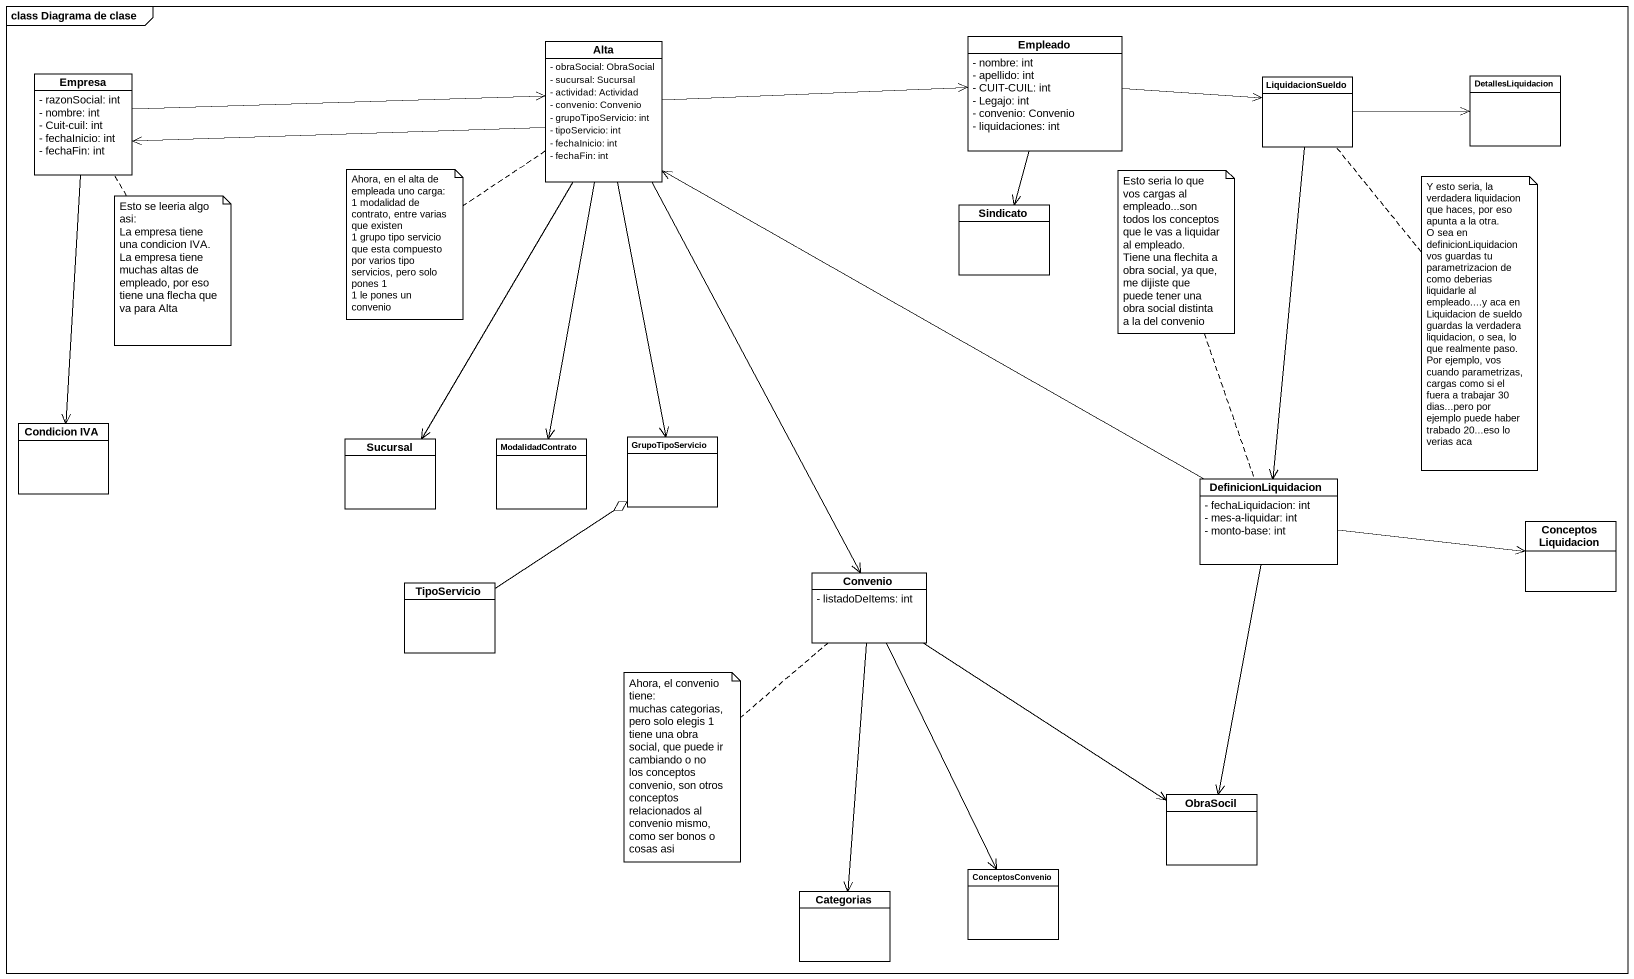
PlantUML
@startuml
mainframe class Diagrama de clase
hide circle
hide empty members
skinparam classAttributeIconSize 0
class Alta {
  - obraSocial: ObraSocial
  - sucursal: Sucursal
  - actividad: Actividad
  - convenio: Convenio
  - grupoTipoServicio: int
  - tipoServicio: int
  - fechaInicio: int
  - fechaFin: int
}
class Empleado {
  - nombre: int
  - apellido: int
  - CUIT-CUIL: int
  - Legajo: int
  - convenio: Convenio
  - liquidaciones: int
}
class Empresa {
  - razonSocial: int
  - nombre: int
  - Cuit-cuil: int
  - fechaInicio: int
  - fechaFin: int
}
class LiquidacionSueldo
class DetallesLiquidacion
class Sindicato
class "Condicion IVA" as Condicion_IVA
class Sucursal
class ModalidadContrato
class GrupoTipoServicio
class DefinicionLiquidacion {
  - fechaLiquidacion: int
  - mes-a-liquidar: int
  - monto-base: int
}
class ConceptosLiquidacion
class TipoServicio
class Convenio {
  - listadoDeItems: int
}
class ObraSocil
class Categorias
class ConceptosConvenio
Alta -right-> Empleado
Alta -left-> Empresa
Alta --> Sucursal
Alta --> ModalidadContrato
Alta --> GrupoTipoServicio
Alta --> Convenio
Empleado -right-> LiquidacionSueldo
Empleado --> Sindicato
Empresa -right-> Alta
Empresa --> Condicion_IVA
LiquidacionSueldo -right-> DetallesLiquidacion
LiquidacionSueldo --> DefinicionLiquidacion
DefinicionLiquidacion -up-> Alta
DefinicionLiquidacion -right-> ConceptosLiquidacion
DefinicionLiquidacion --> ObraSocil
TipoServicio -up-o GrupoTipoServicio
Convenio --> ObraSocil
Convenio --> Categorias
Convenio --> ConceptosConvenio
note bottom of Alta
  Ahora, en el alta de empleada uno carga:
  1 modalidad de contrato, entre varias que existen
  1 grupo tipo servicio que esta compuesto por varios tipo servicios, pero solo pones 1
  1 le pones un convenio
end note
note top of DefinicionLiquidacion
  Esto seria lo que vos cargas al empleado...son todos los conceptos que le vas a liquidar al empleado.
  Tiene una flechita a obra social, ya que, me dijiste que puede tener una obra social distinta a la del convenio
end note
note bottom of LiquidacionSueldo
  Y esto seria, la verdadera liquidacion que haces, por eso apunta a la otra.
  O sea en definicionLiquidacion vos guardas tu parametrizacion de como deberias liquidarle al empleado....y aca en Liquidacion de sueldo guardas la verdadera liquidacion, o sea, lo que realmente paso.
  Por ejemplo, vos cuando parametrizas, cargas como si el fuera a trabajar 30 dias...pero por ejemplo puede haber trabado 20...eso lo verias aca
end note
note bottom of Empresa
  Esto se leeria algo asi:
  La empresa tiene una condicion IVA.
  La empresa tiene muchas altas de empleado, por eso tiene una flecha que va para Alta
end note
note bottom of Convenio
  Ahora, el convenio tiene:
  muchas categorias, pero solo elegis 1
  tiene una obra social, que puede ir cambiando o no
  los conceptos convenio, son otros conceptos relacionados al convenio mismo, como ser bonos o cosas asi
end note
@enduml
